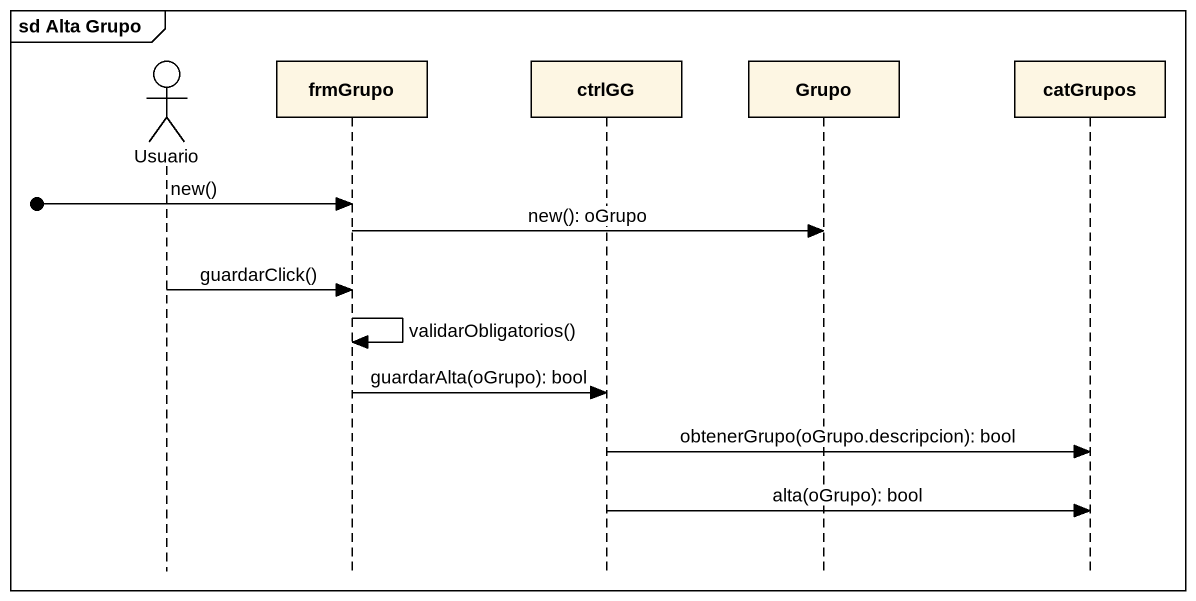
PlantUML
@startuml
mainframe sd Alta Grupo
hide footbox
actor Usuario
participant frmGrupo
participant ctrlGG
participant Grupo
participant catGrupos

[o-> frmGrupo : new()
frmGrupo -> Grupo : new(): oGrupo
Usuario -> frmGrupo : guardarClick()
frmGrupo -> frmGrupo : validarObligatorios()
frmGrupo -> ctrlGG : guardarAlta(oGrupo): bool
ctrlGG -> catGrupos : obtenerGrupo(oGrupo.descripcion): bool
ctrlGG -> catGrupos : alta(oGrupo): bool
@enduml
